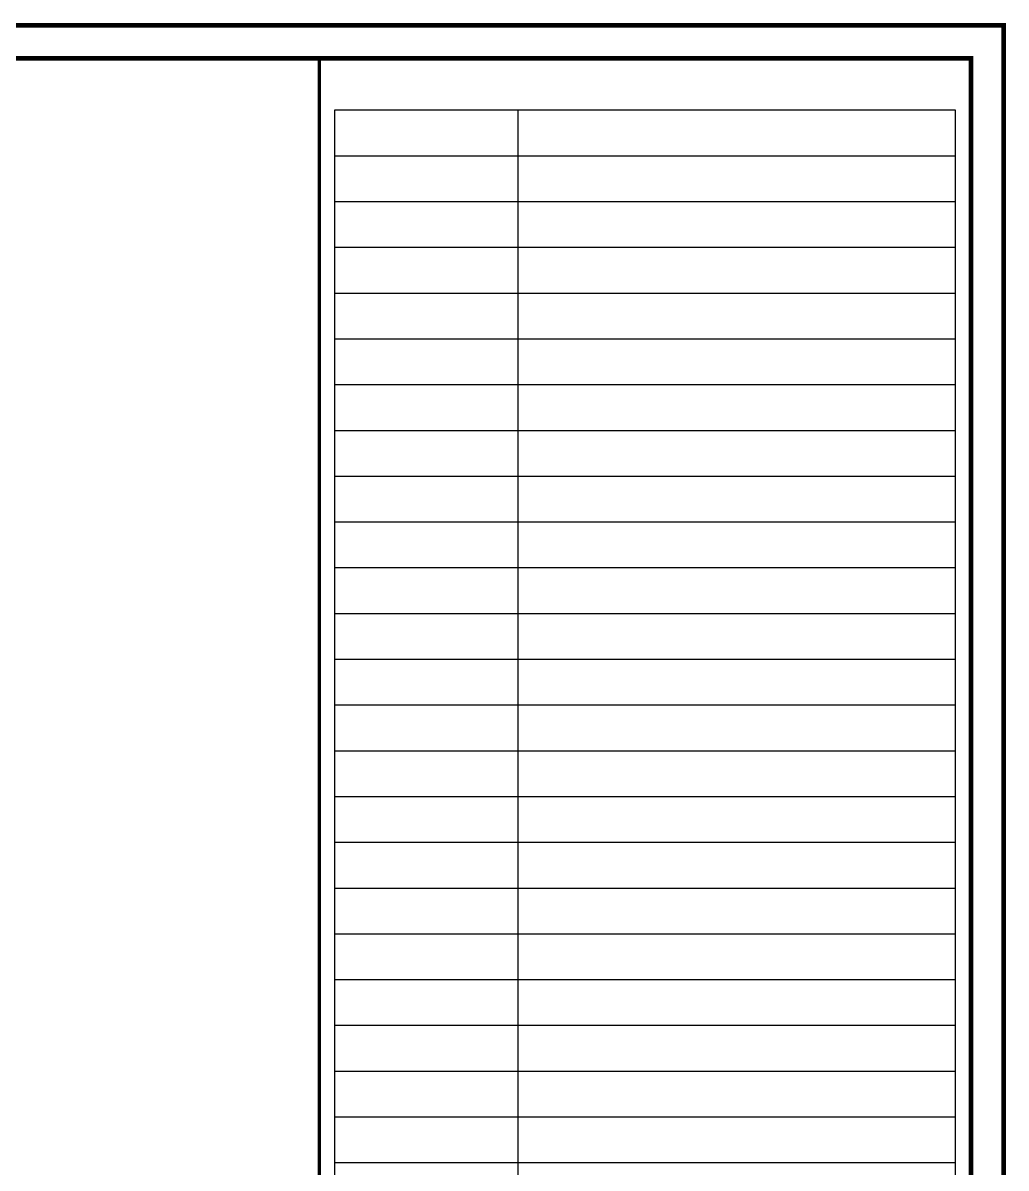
# Model space of a CAD drawing. Header units: centimetres. Extents: x 681015 to 688218, y 3995806 to 4004619.
# Drawn here: x 685489 to 688218, y 4001442 to 4004619 of the extents above; entities that cross this region are included whole.
import ezdxf

# ---------------------------------------------------------------- set-up
doc = ezdxf.new("R2010")
doc.units = ezdxf.units.CM
doc.header["$LTSCALE"] = 100
doc.header["$MEASUREMENT"] = 0
doc.linetypes.add('DUZ', pattern=[500, 500])
doc.layers.get('0').update_dxf_attribs({"linetype": 'DUZ'})

msp = doc.modelspace()

# ---------------------------------------------------------------- linework, layer by layer
at = {"color": 250}
for p, q in [((686354.5, 4004377.1), (688076.7, 4004377.1)), ((686862.6, 4004377.1), (686862.6, 4000187.8)), ((686354.5, 4004250.1), (688076.7, 4004250.1)), ((686354.5, 4004123.2), (688076.7, 4004123.2)), ((686354.5, 4003996.2), (688076.7, 4003996.2)), ((686354.5, 4003869.3), (688076.7, 4003869.3)), ((686354.5, 4003742.3), (688076.7, 4003742.3)), ((686354.5, 4003615.4), (688076.7, 4003615.4)), ((686354.5, 4003488.4), (688076.7, 4003488.4)), ((686354.5, 4003361.5), (688076.7, 4003361.5)), ((686354.5, 4003234.5), (688076.7, 4003234.5)), ((686354.5, 4003107.6), (688076.7, 4003107.6)), ((686354.5, 4002980.6), (688076.7, 4002980.6)), ((686354.5, 4002853.7), (688076.7, 4002853.7)), ((686354.5, 4002726.8), (688076.7, 4002726.8)), ((686354.5, 4002599.8), (688076.7, 4002599.8)), ((686354.5, 4002472.9), (688076.7, 4002472.9)), ((686354.5, 4002345.9), (688076.7, 4002345.9)), ((686354.5, 4002092), (688076.7, 4002092)), ((686354.5, 4001965.1), (688076.7, 4001965.1)), ((686354.5, 4001838.1), (688076.7, 4001838.1)), ((686354.5, 4001711.2), (688076.7, 4001711.2)), ((686354.5, 4001584.2), (688076.7, 4001584.2)), ((686354.5, 4001457.3), (688076.7, 4001457.3))]:
    msp.add_line(p, q, dxfattribs=at)
at = {"color": 252, "const_width": 13}
for points in [[(688211.3, 3995812.1), (681021.6, 3995812.1), (681021.6, 4004612.1), (688211.3, 4004612.1), (688211.3, 3999021.1, -0.414214), (688059, 3998868.9), (686506.7, 3998868.9, 0.414214), (686445.8, 3998808), (686445.8, 3997652.3, 0.414214), (686506.7, 3997591.4), (688059, 3997591.4, -0.414214), (688211.3, 3997439.2), (688211.3, 3995812.1)], [(688119.9, 3999021.1, -0.414214), (688059, 3998960.2), (686506.7, 3998960.2, 0.414214), (686354.5, 3998808), (686354.5, 3997652.3, 0.414214), (686506.7, 3997500.1), (688059, 3997500.1, -0.414214), (688119.9, 3997439.2), (688119.9, 3995903.4), (681113, 3995903.4), (681113, 4004520.7), (688119.9, 4004520.7), (688119.9, 3999021.1)]]:
    msp.add_lwpolyline(points, format="xyb", dxfattribs=at)
at = {"color": 252, "const_width": 9.19}
msp.add_lwpolyline([(686311.3, 3995903.4), (686311.3, 4004520.7)], dxfattribs=at)
at = {"color": 250}
msp.add_lwpolyline([(686354.5, 4002219), (686354.5, 4004377.1), (688076.7, 4004377.1), (688076.7, 4002219)], dxfattribs=at)
msp.add_lwpolyline([(688076.7, 4000187.8), (686354.5, 4000187.8), (686354.5, 4002219), (688076.7, 4002219)], close=True, dxfattribs=at)

doc.saveas('drawing.dxf')
